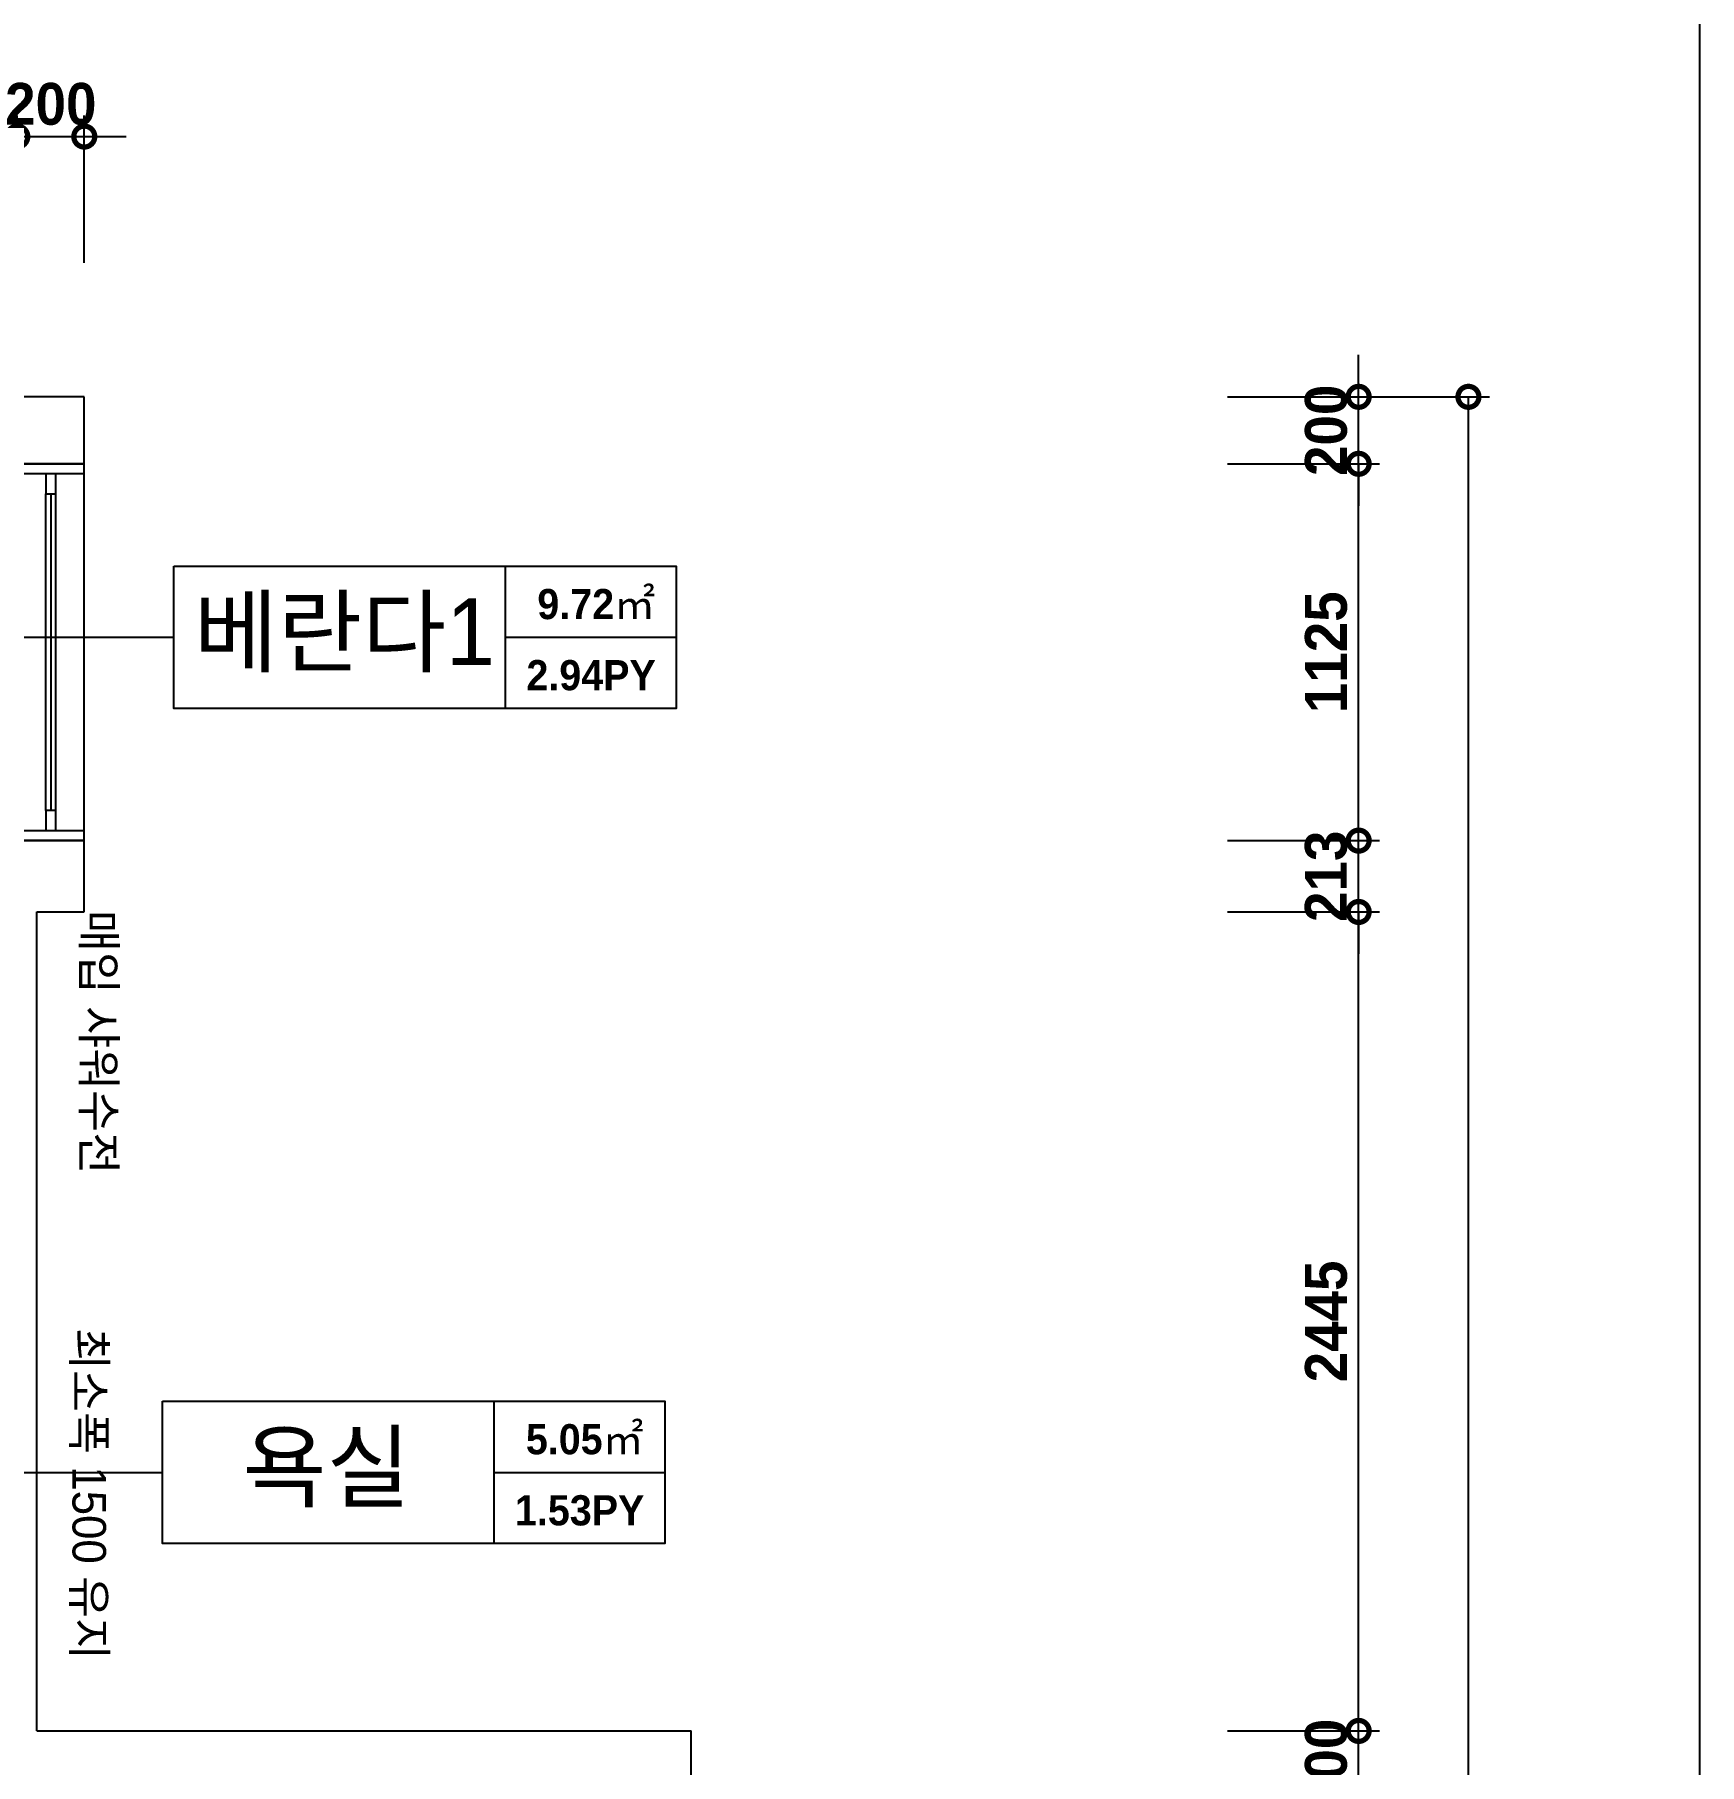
# Model space of a CAD drawing. Header units: inches. Extents: x 7740 to 83056, y -9304 to 75068.
# Drawn here: x 42364 to 47335, y 60747 to 65911 of the extents above; entities that cross this region are included whole.
import ezdxf
from ezdxf.enums import TextEntityAlignment as Align

# ---------------------------------------------------------------- set-up
doc = ezdxf.new("R2010")
doc.units = ezdxf.units.IN
doc.header["$LTSCALE"] = 50
doc.header["$MEASUREMENT"] = 0
for name, color, linetype in [('0-ELC TEXT', 7, 'Continuous'), ('02-WAL', 2, 'Continuous'), ('03-TEXT', 3, 'Continuous'), ('06-FUR', 6, 'Continuous'), ('07-DIM', 5, 'Continuous'), ('253', 253, 'Continuous'), ('F-SYM', 7, 'Continuous'), ('FORM(YOURNAME)-11', 1, 'Continuous'), ('도면층2', 2, 'Continuous'), ('도면층4', 4, 'Continuous'), ('도면층5', 5, 'Continuous')]:
    doc.layers.add(name, color=color, linetype=linetype)
doc.styles.add('YOURNAME', font='HY울릉도M.TTF')
doc.styles.add('넥슨고딕', font='NEXONLv1GothicBold.ttf')
doc.styles.add('마감재', font='stylu.ttf')
doc.styles.add('코레일둥고', font='Korail_Round_Gothic_Medium.ttf')
doc.dimstyles.new('50', dxfattribs={"dimscale": 50, "dimtxt": 2.5, "dimasz": 2.5, "dimexe": 1.25, "dimexo": 2, "dimtad": 1, "dimdec": 0, "dimtxsty": '넥슨고딕', "dimblk": 'DOTSMALL', "dimcen": 2.5, "dimclrd": 1, "dimclre": 1, "dimclrt": 2, "dimadec": 0, "dimazin": 0, "dimtfac": 1, "dimtdec": 0, "dimtix": 1, "dimtmove": 0, "dimatfit": 3, "dimldrblk": 'DOTSMALL', "dimfxl": 0, "dimarcsym": 0})
doc.dimstyles.new('벽치수 Copy of DIM-50', dxfattribs={"dimscale": 50, "dimtxt": 2, "dimasz": 0.7, "dimexe": 1, "dimexo": 1, "dimgap": 0.7, "dimtad": 1, "dimdec": 0, "dimzin": 1, "dimdsep": 46, "dimlunit": 6, "dimtxsty": '마감재', "dimblk": 'ARCHTICK', "dimcen": -0.09, "dimclrd": 256, "dimclre": 256, "dimclrt": 3, "dimadec": 0, "dimazin": 0, "dimtfac": 1, "dimtdec": 0, "dimtix": 1, "dimtmove": 2, "dimatfit": 0, "dimldrblk": 'ARCHTICK', "dimfxl": 0, "dimtolj": 1, "dimtzin": 0, "dimarcsym": 0})

# ---------------------------------------------------------------- blocks, each defined once
blk = doc.blocks.new('_DOTSMALL')
at = {"color": 0, "linetype": 'ByBlock', "const_width": 0.5}
blk.add_lwpolyline([(-0.0625, 0, 1), (0.0625, 0, 1)], format="xyb", close=True, dxfattribs=at)
blk = doc.blocks.new('*D159')
at = {"layer": '07-DIM', "color": 1, "lineweight": -2}
for p, q in [((46317.4, 60846.7), (46317.4, 60971.7)), ((45925.3, 60846.7), (46379.9, 60846.7)), ((46317.4, 60646.7), (46317.4, 60846.7)), ((45925.3, 60646.7), (46379.9, 60646.7)), ((46317.4, 60646.7), (46317.4, 60521.7))]:
    blk.add_line(p, q, dxfattribs=at)
at = {"layer": 'Defpoints', "color": 0}
for p in [(45825.3, 60846.7), (46317.4, 60846.7), (45825.3, 60646.7)]:
    blk.add_point(p, dxfattribs=at)
at = {"layer": '07-DIM', "color": 1, "lineweight": -2, "xscale": 125, "yscale": 125, "zscale": 125}
for p, rotation in [((46317.4, 60846.7), 270), ((46317.4, 60646.7), 90)]:
    blk.add_blockref('_DOTSMALL', p, dxfattribs=dict(at, rotation=rotation))
at = {"layer": '07-DIM', "color": 2, "insert": (46220.5, 60746.7), "char_height": 125, "attachment_point": 5, "rotation": 90, "style": '넥슨고딕'}
blk.add_mtext('200', dxfattribs=at)
blk = doc.blocks.new('*D160')
at = {"layer": '07-DIM', "color": 1, "lineweight": -2}
for p, q in [((45925.3, 63291.7), (46379.9, 63291.7)), ((46317.4, 60846.7), (46317.4, 63291.7)), ((45925.3, 60846.7), (46379.9, 60846.7))]:
    blk.add_line(p, q, dxfattribs=at)
at = {"layer": 'Defpoints', "color": 0}
for p in [(45825.3, 63291.7), (46317.4, 63291.7), (45825.3, 60846.7)]:
    blk.add_point(p, dxfattribs=at)
at = {"layer": '07-DIM', "color": 1, "lineweight": -2, "xscale": 125, "yscale": 125, "zscale": 125}
for p, rotation in [((46317.4, 63291.7), 90), ((46317.4, 60846.7), 270)]:
    blk.add_blockref('_DOTSMALL', p, dxfattribs=dict(at, rotation=rotation))
at = {"layer": '07-DIM', "color": 2, "insert": (46220.5, 62069.2), "char_height": 125, "attachment_point": 5, "rotation": 90, "style": '넥슨고딕'}
blk.add_mtext('2445', dxfattribs=at)
blk = doc.blocks.new('*D133')
at = {"layer": '07-DIM', "color": 1, "lineweight": -2}
for p, q in [((46317.4, 63504.7), (46317.4, 63629.7)), ((45925.3, 63504.7), (46379.9, 63504.7)), ((46317.4, 63291.7), (46317.4, 63504.7)), ((45925.3, 63291.7), (46379.9, 63291.7)), ((46317.4, 63291.7), (46317.4, 63166.7))]:
    blk.add_line(p, q, dxfattribs=at)
at = {"layer": 'Defpoints', "color": 0}
for p in [(45825.3, 63504.7), (46317.4, 63504.7), (45825.3, 63291.7)]:
    blk.add_point(p, dxfattribs=at)
at = {"layer": '07-DIM', "color": 1, "lineweight": -2, "xscale": 125, "yscale": 125, "zscale": 125}
for p, rotation in [((46317.4, 63504.7), 270), ((46317.4, 63291.7), 90)]:
    blk.add_blockref('_DOTSMALL', p, dxfattribs=dict(at, rotation=rotation))
at = {"layer": '07-DIM', "color": 2, "insert": (46220.5, 63398.2), "char_height": 125, "attachment_point": 5, "rotation": 90, "style": '넥슨고딕'}
blk.add_mtext('213', dxfattribs=at)
blk = doc.blocks.new('*D134')
at = {"layer": '07-DIM', "color": 1, "lineweight": -2}
for p, q in [((45925.3, 64629.7), (46379.9, 64629.7)), ((46317.4, 63504.7), (46317.4, 64629.7)), ((45925.3, 63504.7), (46379.9, 63504.7))]:
    blk.add_line(p, q, dxfattribs=at)
at = {"layer": 'Defpoints', "color": 0}
for p in [(45825.3, 64629.7), (46317.4, 64629.7), (45825.3, 63504.7)]:
    blk.add_point(p, dxfattribs=at)
at = {"layer": '07-DIM', "color": 1, "lineweight": -2, "xscale": 125, "yscale": 125, "zscale": 125}
for p, rotation in [((46317.4, 64629.7), 90), ((46317.4, 63504.7), 270)]:
    blk.add_blockref('_DOTSMALL', p, dxfattribs=dict(at, rotation=rotation))
at = {"layer": '07-DIM', "color": 2, "insert": (46220.5, 64067.2), "char_height": 125, "attachment_point": 5, "rotation": 90, "style": '넥슨고딕'}
blk.add_mtext('1125', dxfattribs=at)
blk = doc.blocks.new('*D135')
at = {"layer": '07-DIM', "color": 1, "lineweight": -2}
for p, q in [((46317.4, 64829.7), (46317.4, 64954.7)), ((45925.3, 64829.7), (46379.9, 64829.7)), ((46317.4, 64629.7), (46317.4, 64829.7)), ((45925.3, 64629.7), (46379.9, 64629.7)), ((46317.4, 64629.7), (46317.4, 64504.7))]:
    blk.add_line(p, q, dxfattribs=at)
at = {"layer": 'Defpoints', "color": 0}
for p in [(45825.3, 64829.7), (46317.4, 64829.7), (45825.3, 64629.7)]:
    blk.add_point(p, dxfattribs=at)
at = {"layer": '07-DIM', "color": 1, "lineweight": -2, "xscale": 125, "yscale": 125, "zscale": 125}
for p, rotation in [((46317.4, 64829.7), 270), ((46317.4, 64629.7), 90)]:
    blk.add_blockref('_DOTSMALL', p, dxfattribs=dict(at, rotation=rotation))
at = {"layer": '07-DIM', "color": 2, "insert": (46220.5, 64729.7), "char_height": 125, "attachment_point": 5, "rotation": 90, "style": '넥슨고딕'}
blk.add_mtext('200', dxfattribs=at)
blk = doc.blocks.new('*D138')
at = {"layer": '07-DIM', "color": 1, "lineweight": -2}
for p, q in [((42312.3, 65229.7), (42312.3, 65669.2)), ((42512.3, 65229.7), (42512.3, 65669.2)), ((42312.3, 65606.7), (42187.3, 65606.7)), ((42312.3, 65606.7), (42512.3, 65606.7)), ((42512.3, 65606.7), (42637.3, 65606.7))]:
    blk.add_line(p, q, dxfattribs=at)
at = {"layer": 'Defpoints', "color": 0}
for p in [(42512.3, 65606.7), (42312.3, 65129.7), (42512.3, 65129.7)]:
    blk.add_point(p, dxfattribs=at)
at = {"layer": '07-DIM', "color": 1, "lineweight": -2, "xscale": 125, "yscale": 125, "zscale": 125}
blk.add_blockref('_DOTSMALL', (42312.3, 65606.7), dxfattribs=at)
at = {"layer": '07-DIM', "color": 1, "lineweight": -2, "xscale": 125, "yscale": 125, "zscale": 125, "rotation": 180}
blk.add_blockref('_DOTSMALL', (42512.3, 65606.7), dxfattribs=at)
at = {"layer": '07-DIM', "color": 2, "insert": (42412.3, 65703.5), "char_height": 125, "attachment_point": 5, "style": '넥슨고딕'}
blk.add_mtext('200', dxfattribs=at)
blk = doc.blocks.new('*D161')
at = {"layer": '07-DIM', "color": 1, "lineweight": -2}
for p, q in [((45925.3, 64829.7), (46707.7, 64829.7)), ((46645.2, 55586.7), (46645.2, 64829.7)), ((45925.3, 55586.7), (46707.7, 55586.7))]:
    blk.add_line(p, q, dxfattribs=at)
at = {"layer": 'Defpoints', "color": 0}
for p in [(45825.3, 64829.7), (46645.2, 64829.7), (45825.3, 55586.7)]:
    blk.add_point(p, dxfattribs=at)
at = {"layer": '07-DIM', "color": 1, "lineweight": -2, "xscale": 125, "yscale": 125, "zscale": 125}
for p, rotation in [((46645.2, 64829.7), 90), ((46645.2, 55586.7), 270)]:
    blk.add_blockref('_DOTSMALL', p, dxfattribs=dict(at, rotation=rotation))
at = {"layer": '07-DIM', "color": 2, "insert": (46548.3, 60208.2), "char_height": 125, "attachment_point": 5, "rotation": 90, "style": '넥슨고딕'}
blk.add_mtext('9243', dxfattribs=at)
blk = doc.blocks.new('_ARCHTICK')
at = {"color": 0, "linetype": 'ByBlock', "const_width": 0.075}
blk.add_lwpolyline([(-0.25, -0.25), (0.25, 0.25)], dxfattribs=at)
blk = doc.blocks.new('FLOORPLAN')
at = {"layer": '02-WAL'}
for p, q in [((42332.9, 51640.9), (42132.9, 51640.9)), ((42332.9, 50102.9), (42332.9, 51640.9)), ((37435.9, 51440.9), (42332.9, 51440.9)), ((39105.9, 50315.9), (42332.9, 50315.9)), ((42190.9, 50102.9), (42332.9, 50102.9)), ((42190.9, 47657.9), (42190.9, 50102.9)), ((42190.9, 47657.9), (44144.9, 47657.9)), ((44144.9, 45694.9), (44144.9, 47657.9))]:
    blk.add_line(p, q, dxfattribs=at)
at = {"layer": '도면층2'}
for p, q in [((42332.9, 51440.9), (42132.9, 51440.9)), ((42332.9, 50315.9), (42132.9, 50315.9))]:
    blk.add_line(p, q, dxfattribs=at)
at = {"layer": '도면층4'}
for p, q in [((42332.9, 51640.9), (37435.9, 51640.9)), ((37435.9, 51440.9), (42332.9, 51440.9)), ((42332.9, 51440.9), (42132.9, 51440.9)), ((42332.9, 50315.9), (42332.9, 51440.9)), ((42332.9, 51410.9), (42132.9, 51410.9)), ((42232.9, 51350.9), (42232.9, 50405.9)), ((42132.9, 50345.9), (42332.9, 50345.9)), ((42132.9, 50315.9), (42332.9, 50315.9))]:
    blk.add_line(p, q, dxfattribs=at)
for points in [[(42247.9, 51410.9), (42217.9, 51410.9), (42217.9, 51350.9), (42247.9, 51350.9)], [(42247.9, 50405.9), (42217.9, 50405.9), (42217.9, 50345.9), (42247.9, 50345.9)]]:
    blk.add_lwpolyline(points, close=True, dxfattribs=at)
at = {"layer": '도면층5'}
for p, q in [((42217.9, 50405.9), (42217.9, 51350.9)), ((42247.9, 50405.9), (42247.9, 51350.9))]:
    blk.add_line(p, q, dxfattribs=at)
blk = doc.blocks.new('FORM-PLAN')
at = {"layer": 'Defpoints', "color": 158}
blk.add_lwpolyline([(-69444, 53115), (-64, 53115), (-64, 1215), (-69444, 1215)], close=True, dxfattribs=at)
at = {"layer": 'FORM(YOURNAME)-11', "color": 3, "style": 'YOURNAME'}
for tag, height, p in [('1', 450, (9905, 18188)), ('2', 450, (9905, 17544)), ('3', 450, (9905, 16257)), ('4', 450, (9905, 14326)), ('5', 515, (9905, 12009)), ('6', 515, (9905, 9757)), ('7', 515, (9905, 7504)), ('8', 515, (9905, 5252)), ('9', 515, (9905, 2999)), ('10', 515, (5655, 811)), ('11', 515, (9905, 747)), ('12', 515, (5655, -1441)), ('13', 515, (9905, -1441))]:
    blk.add_attdef(tag, text='', height=height, dxfattribs=at).set_placement(p, align=Align.MIDDLE_RIGHT)
blk = doc.blocks.new('*U806')
at = {"layer": 'F-SYM', "xscale": 0.2500000000000001, "yscale": 0.2500000000000001, "zscale": 0.2500000000000001}
blk.add_blockref('FORM-PLAN', (47350.9, 53416.9), dxfattribs=at)

msp = doc.modelspace()

# ---------------------------------------------------------------- linework, layer by layer
at = {"layer": '253'}
for p, q in [((43770.2, 63899.6), (43770.2, 64324.2)), ((43770.2, 64111.9), (44279.8, 64111.9)), ((43736, 61406.3), (43736, 61830.8)), ((43736, 61618.5), (44245.6, 61618.5))]:
    msp.add_line(p, q, dxfattribs=at)
for points in [[(42779.8, 64324.2), (44279.8, 64324.2), (44279.8, 63899.6), (42779.8, 63899.6)], [(42745.6, 61830.8), (44245.6, 61830.8), (44245.6, 61406.3), (42745.6, 61406.3)]]:
    msp.add_lwpolyline(points, close=True, dxfattribs=at)

# ---------------------------------------------------------------- block references
msp.add_blockref('FLOORPLAN', (179.4, 13188.8))
at = {"layer": '06-FUR'}
msp.add_blockref('*U806', (0, 0), dxfattribs=at)

# ---------------------------------------------------------------- texts
at = {"layer": '0-ELC TEXT', "style": '코레일둥고'}
for s, p in [('매입 샤워수전', (42505.7, 63297.9)), ('최소폭 1500 유지', (42477, 62049.5))]:
    msp.add_text(s, height=100, rotation=270, dxfattribs=at).set_placement(p)
at = {"layer": '03-TEXT'}
for s, height, style, p in [('베란다1', 200, '코레일둥고', (43289, 64028.6)), ('9.72㎡', 90, '넥슨고딕', (44041, 64166)), ('2.94PY', 90, '넥슨고딕', (44025.6, 63953.7)), ('5.05㎡', 90, '넥슨고딕', (44006.8, 61672.6)), ('욕실', 200, '코레일둥고', (43235.8, 61535.2)), ('1.53PY', 90, '넥슨고딕', (43991.4, 61460.4))]:
    msp.add_text(s, height=height, dxfattribs=dict(at, style=style)).set_placement(p, align=Align.CENTER)

# ---------------------------------------------------------------- dimensions: what is measured, and where the dimension line sits
at = {"layer": '07-DIM'}
dim = msp.add_linear_dim(base=(42512.3, 65606.7), p1=(42312.3, 65129.7), p2=(42512.3, 65129.7), dimstyle='50', dxfattribs=at)
dim.commit()
dim.dimension.update_dxf_attribs({"geometry": '*D138', "text_midpoint": (42412.3, 65703.5)})
for base, p1, p2, picture, middle in [((46317.4, 64829.7), (45825.3, 64629.7), (45825.3, 64829.7), '*D135', (46220.5, 64729.7)), ((46645.2, 64829.7), (45825.3, 55586.7), (45825.3, 64829.7), '*D161', (46548.3, 60208.2)), ((46317.4, 64629.7), (45825.3, 63504.7), (45825.3, 64629.7), '*D134', (46220.5, 64067.2)), ((46317.4, 63504.7), (45825.3, 63291.7), (45825.3, 63504.7), '*D133', (46220.5, 63398.2)), ((46317.4, 63291.7), (45825.3, 60846.7), (45825.3, 63291.7), '*D160', (46220.5, 62069.2)), ((46317.4, 60846.7), (45825.3, 60646.7), (45825.3, 60846.7), '*D159', (46220.5, 60746.7))]:
    dim = msp.add_linear_dim(base=base, p1=p1, p2=p2, angle=90, dimstyle='50', dxfattribs=at)
    dim.commit()
    dim.dimension.update_dxf_attribs({"geometry": picture, "text_midpoint": middle})

# ---------------------------------------------------------------- leaders
at = {"layer": '253'}
for points in [[(42101, 64111.9), (42779.8, 64111.9)], [(41963.3, 61618.5), (42745.6, 61618.5)]]:
    msp.add_leader(points, dimstyle='벽치수 Copy of DIM-50', override={"dimgap": 0.7, "dimtad": 0, "dimldrblk": 'Dot'}, dxfattribs=at)

doc.saveas('drawing.dxf')
